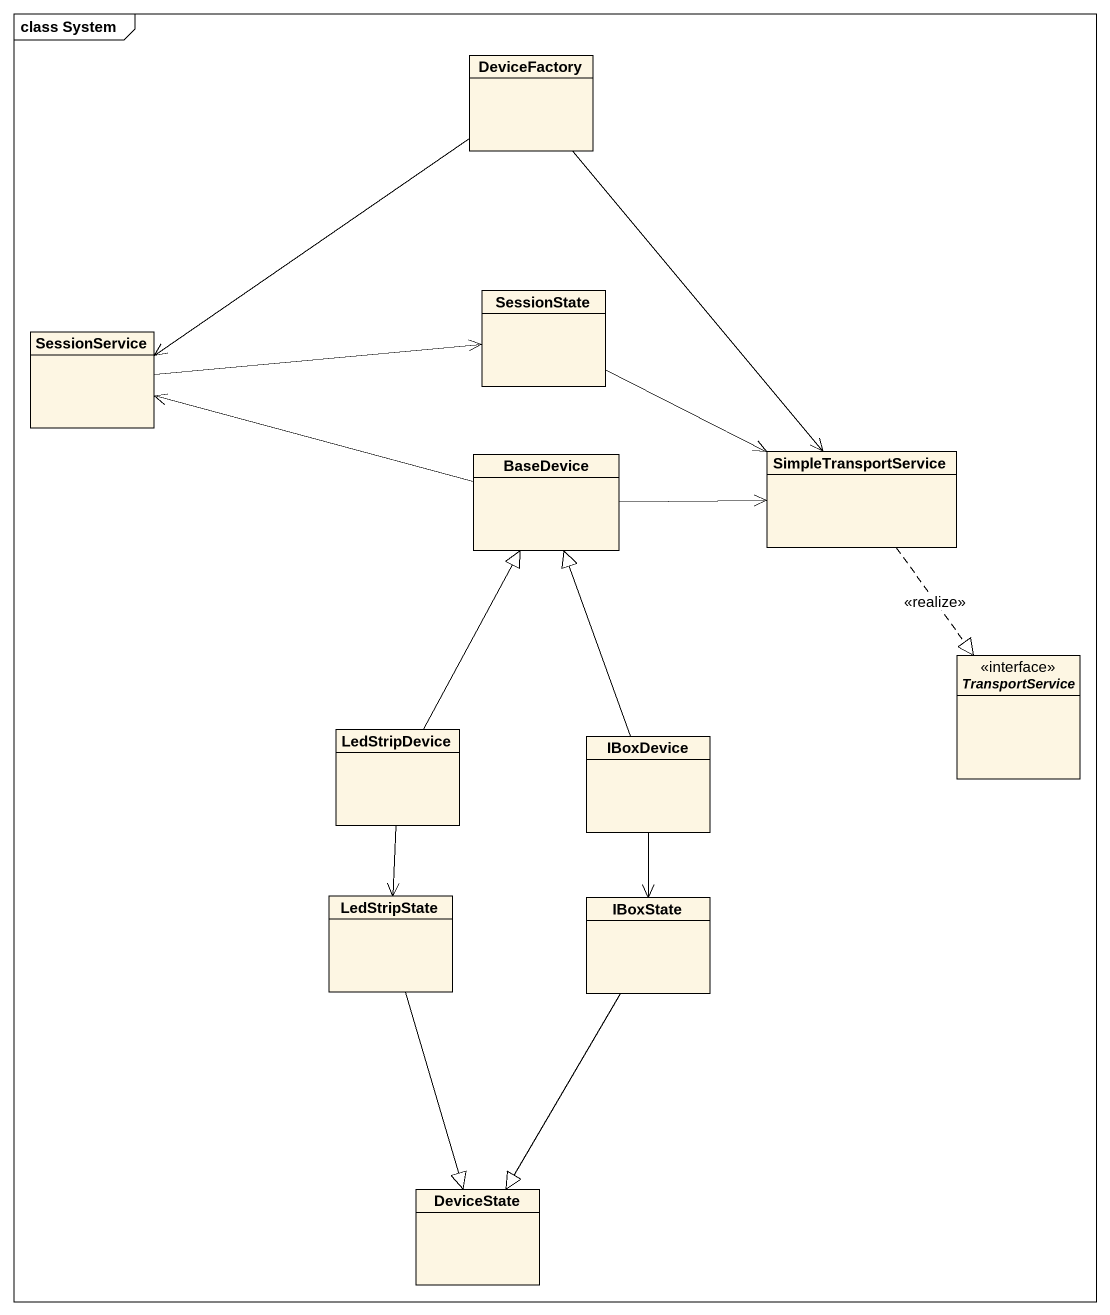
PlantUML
@startuml
mainframe class System
hide circle
hide empty members
class DeviceFactory
class SessionState
class SessionService
class SimpleTransportService
class BaseDevice
interface TransportService <<interface>>
class LedStripDevice
class IBoxDevice
class LedStripState
class IBoxState
class DeviceState
DeviceFactory --> SessionService
DeviceFactory --> SimpleTransportService
SessionState -right-> SimpleTransportService
SessionService -right-> SessionState
SimpleTransportService ..|> TransportService : <<realize>>
BaseDevice -left-> SessionService
BaseDevice -right-> SimpleTransportService
LedStripDevice -up-|> BaseDevice
LedStripDevice --> LedStripState
IBoxDevice -up-|> BaseDevice
IBoxDevice --> IBoxState
LedStripState --|> DeviceState
IBoxState --|> DeviceState
@enduml
